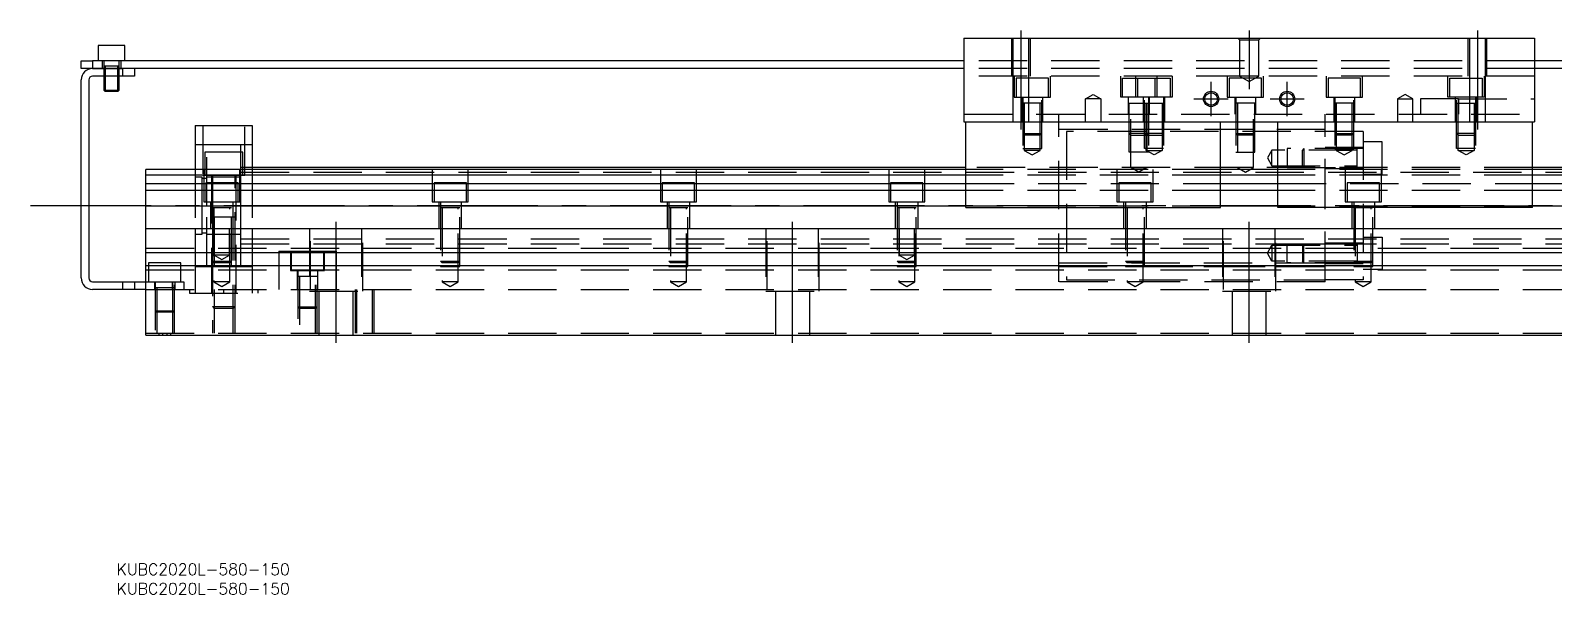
# Model space of a CAD drawing. Extents: x -13 to 810, y -304 to 112.
# Drawn here: x -13.3 to 387, y -303.9 to -155.8 of the extents above; entities that cross this region are included whole.
import ezdxf

# ---------------------------------------------------------------- set-up
doc = ezdxf.new("R2010")
doc.units = 0
doc.linetypes.add('CENTER', pattern=[50.8, 31.75, -6.35, 6.35, -6.35])
doc.linetypes.add('DASHED', pattern=[19.05, 12.7, -6.35])
doc.layers.get('0').update_dxf_attribs({"linetype": 'CONTINUOUS'})
doc.layers.add('CENTER', color=1, linetype='CENTER')
doc.styles.get("Standard").update_dxf_attribs({"font": 'txt.shx', "height": 3, "bigfont": 'bigfont.shx'})

# ---------------------------------------------------------------- blocks, each defined once
blk = doc.blocks.new('*U2')
at = {"color": 7, "linetype": 'CONTINUOUS'}
blk.add_text('KUBC2020L-580-150', height=3, dxfattribs=at).set_placement((9.34, -303.91))
blk = doc.blocks.new('*U3')
at = {"color": 7, "linetype": 'CONTINUOUS'}
blk.add_text('KUBC2020L-580-150', height=3, dxfattribs=at).set_placement((9.34, -298.79))

msp = doc.modelspace()

# ---------------------------------------------------------------- linework, layer by layer
at = {"color": 7, "linetype": 'CONTINUOUS'}
for p, q in [((11.5, -159.79), (4.5, -159.79)), ((4.5, -159.79), (4.5, -163.79)), ((11.5, -163.79), (11.5, -159.79)), ((232, -157.79), (232, -179.79)), ((232, -157.79), (382, -157.79)), ((382, -157.79), (382, -179.79)), ((0, -165.79), (0, -163.79)), ((0, -163.79), (3, -163.79)), ((3, -163.79), (3, -165.79)), ((232, -163.79), (3, -163.79)), ((611, -163.79), (382, -163.79)), ((3, -165.79), (0, -165.79)), ((11, -165.79), (3, -165.79)), ((3, -165.79), (11, -165.79)), ((11, -167.79), (3, -167.79)), ((6, -167.79002), (6, -171.44)), ((6.35, -167.79002), (6.35, -171.79)), ((9.65, -171.79), (9.65, -167.79002)), ((10, -171.44), (10, -167.79002)), ((232, -165.79), (11, -165.79)), ((11, -167.79), (11, -165.79)), ((14, -167.79), (11, -167.79)), ((14, -165.79), (14, -167.79)), ((603, -165.79), (382, -165.79)), ((0, -220.79), (0, -168.79)), ((2, -168.79), (2, -220.79)), ((6, -171.44), (10, -171.44)), ((6, -171.44), (6.35, -171.79)), ((9.65, -171.79), (6.35, -171.79)), ((9.65, -171.79), (10, -171.44)), ((232, -179.79), (382, -179.79)), ((232.5, -202.29), (232.5, -179.79)), ((299.5, -202.29), (299.5, -179.79)), ((314.5, -202.29), (314.5, -179.79)), ((381.5, -202.29), (381.5, -179.79)), ((30, -180.79), (45, -180.79)), ((30, -180.79), (30, -192.29)), ((45, -180.79), (45, -192.29)), ((232.5, -191.79), (45, -191.79)), ((540, -191.79), (381.5, -191.79)), ((232.5, -192.29), (17, -192.29)), ((17, -235.79), (17, -192.29)), ((232.5, -193.829608), (17, -193.829608)), ((17, -195.950392), (232.5, -195.950392)), ((314.5, -192.29), (299.5, -192.29)), ((314.5, -193.829608), (299.5, -193.829608)), ((299.5, -195.950392), (314.5, -195.950392)), ((597, -192.29), (381.5, -192.29)), ((597, -193.829608), (381.5, -193.829608)), ((381.5, -195.950392), (597, -195.950392)), ((232.5, -197.860532), (17, -197.860532)), ((314.5, -197.860532), (299.5, -197.860532)), ((597, -197.860532), (381.5, -197.860532)), ((232.5, -201.971934), (17, -201.971934)), ((232.5, -202.29), (299.5, -202.29)), ((314.5, -201.971934), (299.5, -201.971934)), ((381.5, -202.29), (314.5, -202.29)), ((597, -201.971934), (381.5, -201.971934)), ((17, -207.79), (597, -207.79)), ((17, -214.09), (597, -214.09)), ((17, -217.49), (597, -217.49)), ((35, -217.49), (35, -217.79)), ((3, -221.79), (11, -221.79)), ((11, -223.79), (3, -223.79)), ((11, -223.79), (11, -221.79)), ((11, -221.79), (14, -221.79)), ((14, -223.79), (11, -223.79)), ((14, -221.79), (14, -223.79)), ((14, -221.79), (17, -221.79)), ((17, -223.79), (14, -223.79)), ((24.500006, -223.39), (19.499994, -223.39)), ((24.500006, -223.39), (19.499994, -223.39)), ((24.500006, -223.39), (19.499994, -223.39)), ((17, -235.79), (597, -235.79))]:
    msp.add_line(p, q, dxfattribs=at)
at = {"color": 3, "linetype": 'DASHED'}
for p, q in [((244.500006, -157.79), (244.500006, -167.79)), ((244.9, -157.79), (244.9, -167.79)), ((249.1, -167.79), (249.1, -157.79)), ((249.499994, -167.79), (249.499994, -157.79)), ((304.5, -158.29), (304, -157.79)), ((304.5, -158.29), (304.5, -167.79)), ((304.5, -158.29), (309.5, -158.29)), ((309.5, -158.29), (310, -157.79)), ((309.5, -167.79), (309.5, -158.29)), ((364.500006, -157.79), (364.500006, -167.79)), ((364.9, -157.79), (364.9, -167.79)), ((369.1, -167.79), (369.1, -157.79)), ((369.499994, -167.79), (369.499994, -157.79)), ((5.5, -163.79), (5.5, -165.79)), ((6, -163.79), (6, -167.79)), ((10, -167.79), (10, -163.79)), ((10.5, -165.79), (10.5, -163.79)), ((382, -163.79), (232, -163.79)), ((10.000006, -165.19), (5.999994, -165.19)), ((6.35, -165.19), (6.35, -167.79)), ((9.65, -167.79), (9.65, -165.19)), ((9.999994, -167.79), (9.999994, -165.79)), ((382, -165.79), (232, -165.79)), ((382, -167.79), (232, -167.79)), ((244.9, -167.79), (244.9, -179.79)), ((245.25, -167.79), (245.25, -173.29)), ((249.1, -179.79), (249.1, -167.79)), ((254.75, -173.29), (254.75, -167.79)), ((273.25, -173.29), (273.25, -167.79)), ((277.25, -173.29), (277.25, -167.79)), ((282.75, -167.79), (282.75, -173.29)), ((286.75, -167.79), (286.75, -173.29)), ((301.25, -167.79), (301.25, -173.29)), ((309.5, -167.79), (304.5, -167.79)), ((304.5, -167.79), (307, -169.233376)), ((307, -169.233376), (309.5, -167.79)), ((310.75, -173.29), (310.75, -167.79)), ((327.25, -167.79), (327.25, -173.29)), ((336.75, -173.29), (336.75, -167.79)), ((359.25, -173.29), (359.25, -167.79)), ((364.9, -167.79), (364.9, -179.79)), ((368.75, -167.79), (368.75, -173.29)), ((369.1, -179.79), (369.1, -167.79)), ((254.25, -168.29), (245.75, -168.29)), ((245.75, -168.29), (245.75, -173.29)), ((254.25, -173.29), (254.25, -168.29)), ((273.75, -168.29), (282.25, -168.29)), ((273.75, -173.29), (273.75, -168.29)), ((277.75, -168.29), (286.25, -168.29)), ((277.75, -173.29), (277.75, -168.29)), ((282.25, -168.29), (282.25, -173.29)), ((286.25, -168.29), (286.25, -173.29)), ((310.25, -168.29), (301.75, -168.29)), ((301.75, -168.29), (301.75, -173.29)), ((310.25, -173.29), (310.25, -168.29)), ((336.25, -168.29), (327.75, -168.29)), ((327.75, -168.29), (327.75, -173.29)), ((336.25, -173.29), (336.25, -168.29)), ((359.75, -168.29), (368.25, -168.29)), ((359.75, -173.29), (359.75, -168.29)), ((368.25, -168.29), (368.25, -173.29)), ((245.25, -173.29), (254.75, -173.29)), ((247.25, -173.29), (247.25, -179.79)), ((252.500006, -174.89), (247.499994, -174.89)), ((247.500006, -173.29), (247.500006, -186.79)), ((247.9, -174.89), (247.9, -187.29)), ((252.1, -187.29), (252.1, -174.89)), ((252.499994, -186.79), (252.499994, -173.29)), ((252.75, -179.79), (252.75, -173.29)), ((264, -173.79), (266, -172.6353)), ((266, -173.79), (264, -173.79)), ((264, -179.79), (264, -173.79)), ((266, -172.6353), (268, -173.79)), ((268, -173.79), (266, -173.79)), ((268, -173.79), (268, -179.79)), ((282.75, -173.29), (273.25, -173.29)), ((275.25, -177.79), (275.25, -173.29)), ((275.499994, -174.89), (280.500006, -174.89)), ((275.500006, -187.79), (275.500006, -173.29)), ((275.9, -191.79), (275.9, -174.89)), ((286.75, -173.29), (277.25, -173.29)), ((279.25, -179.79), (279.25, -173.29)), ((279.499994, -174.89), (284.500006, -174.89)), ((279.500006, -186.79), (279.500006, -173.29)), ((279.9, -187.29), (279.9, -174.89)), ((280.1, -174.89), (280.1, -191.79)), ((280.499994, -173.29), (280.499994, -187.79)), ((280.75, -173.29), (280.75, -177.79)), ((284.1, -174.89), (284.1, -187.29)), ((284.499994, -173.29), (284.499994, -186.79)), ((284.75, -173.29), (284.75, -179.79)), ((301.25, -173.29), (310.75, -173.29)), ((303.25, -173.29), (303.25, -177.79)), ((308.500006, -174.89), (303.499994, -174.89)), ((303.500006, -173.29), (303.500006, -187.79)), ((303.9, -174.89), (303.9, -191.79)), ((308.1, -191.79), (308.1, -174.89)), ((308.499994, -187.79), (308.499994, -173.29)), ((308.75, -177.79), (308.75, -173.29)), ((327.25, -173.29), (336.75, -173.29)), ((329.25, -173.29), (329.25, -179.79)), ((334.500006, -174.89), (329.499994, -174.89)), ((329.500006, -173.29), (329.500006, -186.79)), ((329.9, -174.89), (329.9, -187.29)), ((334.1, -187.29), (334.1, -174.89)), ((334.499994, -186.79), (334.499994, -173.29)), ((334.75, -179.79), (334.75, -173.29)), ((348, -172.6353), (346, -173.79)), ((346, -173.79), (348, -173.79)), ((346, -173.79), (346, -179.79)), ((350, -173.79), (348, -172.6353)), ((348, -173.79), (350, -173.79)), ((350, -179.79), (350, -173.79)), ((352, -173.79), (352, -177.79)), ((362, -173.79), (352, -173.79)), ((368.75, -173.29), (359.25, -173.29)), ((361.25, -179.79), (361.25, -173.29)), ((361.499994, -174.89), (366.500006, -174.89)), ((361.500006, -186.79), (361.500006, -173.29)), ((361.9, -187.29), (361.9, -174.89)), ((362, -173.79), (382, -173.79)), ((362, -177.79), (362, -173.79)), ((362, -173.79), (362, -177.79)), ((366.1, -174.89), (366.1, -187.29)), ((366.499994, -173.29), (366.499994, -186.79)), ((366.75, -173.29), (366.75, -179.79)), ((232, -177.79), (382, -177.79)), ((257, -179.79), (257, -177.79)), ((257, -221.79), (257, -179.79)), ((327, -179.79), (327, -177.79)), ((327, -221.79), (327, -179.79)), ((32, -180.79), (32, -193.79)), ((43, -193.79), (43, -180.79)), ((247.5, -182.89), (252.5, -182.89)), ((247.5, -182.89), (247.9, -183.29)), ((252.1, -183.29), (247.9, -183.29)), ((252.1, -183.29), (252.5, -182.89)), ((327, -181.79), (257, -181.79)), ((337, -182.29), (259, -182.29)), ((259, -182.29), (259, -221.29)), ((280.5, -182.89), (275.5, -182.89)), ((275.9, -183.29), (275.5, -182.89)), ((275.9, -183.29), (280.1, -183.29)), ((284.5, -182.89), (279.5, -182.89)), ((279.9, -183.29), (279.5, -182.89)), ((279.9, -183.29), (284.1, -183.29)), ((280.5, -182.89), (280.1, -183.29)), ((284.5, -182.89), (284.1, -183.29)), ((303.5, -182.89), (308.5, -182.89)), ((303.5, -182.89), (303.9, -183.29)), ((308.1, -183.29), (303.9, -183.29)), ((308.1, -183.29), (308.5, -182.89)), ((327, -221.29), (327, -182.29)), ((329.5, -182.89), (334.5, -182.89)), ((329.5, -182.89), (329.9, -183.29)), ((334.1, -183.29), (329.9, -183.29)), ((334.1, -183.29), (334.5, -182.89)), ((337, -182.29), (337, -221.29)), ((366.5, -182.89), (361.5, -182.89)), ((361.9, -183.29), (361.5, -182.89)), ((361.9, -183.29), (366.1, -183.29)), ((366.5, -182.89), (366.1, -183.29)), ((33, -185.79), (30, -185.79)), ((42.5, -187.79), (32.5, -187.79)), ((32.5, -187.79), (32.5, -193.79)), ((33, -201.79), (33, -185.79)), ((42, -185.79), (33, -185.79)), ((42, -187.79), (42, -185.79)), ((45, -185.79), (42, -185.79)), ((42, -192.29), (42, -187.79)), ((42.5, -192.29), (42.5, -187.79)), ((247.500006, -186.79), (252.499994, -186.79)), ((252.1, -187.29), (247.9, -187.29)), ((247.9, -187.29), (250, -188.502436)), ((250, -188.502436), (252.1, -187.29)), ((280.499994, -187.79), (275.500006, -187.79)), ((284.499994, -186.79), (279.500006, -186.79)), ((279.9, -187.29), (284.1, -187.29)), ((282, -188.502436), (279.9, -187.29)), ((284.1, -187.29), (282, -188.502436)), ((303.500006, -187.79), (308.499994, -187.79)), ((313, -187.19), (311.787564, -189.29)), ((313, -191.39), (313, -187.19)), ((335.4, -187.19), (313, -187.19)), ((317, -186.790006), (317, -191.789994)), ((337, -186.790006), (317, -186.790006)), ((321.4, -186.79), (321, -187.19)), ((321, -191.39), (321, -187.19)), ((321.4, -186.79), (321.4, -191.79)), ((337, -186.54), (327, -186.54)), ((329.500006, -186.79), (334.499994, -186.79)), ((334.1, -187.29), (329.9, -187.29)), ((329.9, -187.29), (332, -188.502436)), ((332, -188.502436), (334.1, -187.29)), ((335.4, -191.790006), (335.4, -186.789994)), ((342, -185.04), (337, -185.04)), ((342, -193.54), (342, -185.04)), ((366.499994, -186.79), (361.500006, -186.79)), ((361.9, -187.29), (366.1, -187.29)), ((364, -188.502436), (361.9, -187.29)), ((366.1, -187.29), (364, -188.502436)), ((42.5, -191.79), (42, -191.79)), ((45, -191.79), (42.5, -191.79)), ((381.5, -191.79), (232.5, -191.79)), ((275.9, -191.79), (280.1, -191.79)), ((278, -193.002436), (275.9, -191.79)), ((280.1, -191.79), (278, -193.002436)), ((308.1, -191.79), (303.9, -191.79)), ((303.9, -191.79), (306, -193.002436)), ((306, -193.002436), (308.1, -191.79)), ((311.787564, -189.29), (313, -191.39)), ((313, -191.39), (335.4, -191.39)), ((317, -191.789994), (337, -191.789994)), ((321, -191.39), (321.4, -191.79)), ((327, -192.04), (337, -192.04)), ((30, -192.29), (30, -207.79)), ((31.85, -194.29), (30, -194.29)), ((31.85, -201.79), (31.85, -194.29)), ((33, -194.64), (31.85, -194.64)), ((32, -193.79), (43, -193.79)), ((32.25, -192.29), (32.25, -200.79)), ((41.25, -195.79), (32.75, -195.79)), ((32.75, -195.79), (32.75, -200.79)), ((40.5, -194.29), (33, -194.29)), ((34.25, -193.79), (34.25, -224.79)), ((34.500006, -193.79), (34.500006, -235.29)), ((40.499994, -235.29), (40.499994, -193.79)), ((42, -194.29), (40.5, -194.29)), ((40.75, -224.79), (40.75, -193.79)), ((41.25, -200.79), (41.25, -195.79)), ((41.75, -200.79), (41.75, -192.29)), ((42, -193.829608), (42, -192.29)), ((42, -193.04), (540, -193.04)), ((42, -201.79), (42, -193.829608)), ((42.5, -193.79), (42.5, -192.29)), ((45, -192.29), (45, -207.79)), ((92.25, -192.29), (92.25, -200.79)), ((101.25, -195.79), (92.75, -195.79)), ((92.75, -195.79), (92.75, -200.79)), ((101.25, -200.79), (101.25, -195.79)), ((101.75, -200.79), (101.75, -192.29)), ((152.25, -192.29), (152.25, -200.79)), ((161.25, -195.79), (152.75, -195.79)), ((152.75, -195.79), (152.75, -200.79)), ((161.25, -200.79), (161.25, -195.79)), ((161.75, -200.79), (161.75, -192.29)), ((212.25, -192.29), (212.25, -200.79)), ((221.25, -195.79), (212.75, -195.79)), ((212.75, -195.79), (212.75, -200.79)), ((221.25, -200.79), (221.25, -195.79)), ((221.75, -200.79), (221.75, -192.29)), ((299.5, -192.29), (232.5, -192.29)), ((299.5, -193.829608), (232.5, -193.829608)), ((232.5, -195.950392), (299.5, -195.950392)), ((272.25, -192.29), (272.25, -200.79)), ((281.25, -195.79), (272.75, -195.79)), ((272.75, -195.79), (272.75, -200.79)), ((281.25, -200.79), (281.25, -195.79)), ((281.75, -200.79), (281.75, -192.29)), ((381.5, -192.29), (314.5, -192.29)), ((381.5, -193.829608), (314.5, -193.829608)), ((314.5, -195.950392), (381.5, -195.950392)), ((332.25, -192.29), (332.25, -200.79)), ((341.25, -195.79), (332.75, -195.79)), ((332.75, -195.79), (332.75, -200.79)), ((337, -193.54), (342, -193.54)), ((341.25, -200.79), (341.25, -195.79)), ((341.75, -200.79), (341.75, -192.29)), ((299.5, -197.860532), (232.5, -197.860532)), ((381.5, -197.860532), (314.5, -197.860532)), ((31.85, -209.29), (31.85, -201.79)), ((32.25, -200.79), (41.75, -200.79)), ((33, -217.49), (33, -201.79)), ((34, -200.79), (34, -207.79)), ((39.500006, -202.39), (34.499994, -202.39)), ((34.500006, -200.79), (34.500006, -217.49)), ((34.9, -202.39), (34.9, -221.79)), ((39.1, -221.79), (39.1, -202.39)), ((39.499994, -217.49), (39.499994, -200.79)), ((40, -207.79), (40, -200.79)), ((42, -207.79), (42, -201.79)), ((92.25, -200.79), (101.75, -200.79)), ((94, -200.79), (94, -207.79)), ((99.500006, -202.39), (94.499994, -202.39)), ((94.500006, -200.79), (94.500006, -217.49)), ((94.9, -202.39), (94.9, -221.79)), ((99.1, -221.79), (99.1, -202.39)), ((99.499994, -217.49), (99.499994, -200.79)), ((100, -207.79), (100, -200.79)), ((152.25, -200.79), (161.75, -200.79)), ((154, -200.79), (154, -207.79)), ((159.500006, -202.39), (154.499994, -202.39)), ((154.500006, -200.79), (154.500006, -217.49)), ((154.9, -202.39), (154.9, -221.79)), ((159.1, -221.79), (159.1, -202.39)), ((159.499994, -217.49), (159.499994, -200.79)), ((160, -207.79), (160, -200.79)), ((212.25, -200.79), (221.75, -200.79)), ((214, -200.79), (214, -207.79)), ((219.500006, -202.39), (214.499994, -202.39)), ((214.500006, -200.79), (214.500006, -217.49)), ((214.9, -202.39), (214.9, -221.79)), ((219.1, -221.79), (219.1, -202.39)), ((219.499994, -217.49), (219.499994, -200.79)), ((220, -207.79), (220, -200.79)), ((299.5, -201.971934), (232.5, -201.971934)), ((272.25, -200.79), (281.75, -200.79)), ((274, -200.79), (274, -207.79)), ((279.500006, -202.39), (274.499994, -202.39)), ((274.500006, -200.79), (274.500006, -217.49)), ((274.9, -202.39), (274.9, -221.79)), ((279.1, -221.79), (279.1, -202.39)), ((279.499994, -217.49), (279.499994, -200.79)), ((280, -207.79), (280, -200.79)), ((381.5, -201.971934), (314.5, -201.971934)), ((332.25, -200.79), (341.75, -200.79)), ((334, -200.79), (334, -207.79)), ((339.500006, -202.39), (334.499994, -202.39)), ((334.500006, -200.79), (334.500006, -217.49)), ((334.9, -202.39), (334.9, -221.79)), ((339.1, -221.79), (339.1, -202.39)), ((339.499994, -217.49), (339.499994, -200.79)), ((340, -207.79), (340, -200.79)), ((30, -207.79), (30, -214.09)), ((40.500006, -204.79), (34.499994, -204.79)), ((35, -204.79), (35, -235.29)), ((35, -207.79), (35, -214.79)), ((39, -214.79), (39, -207.79)), ((40, -235.29), (40, -204.79)), ((42, -214.09), (42, -207.79)), ((45, -207.79), (45, -214.09)), ((60, -207.79), (60, -224.29)), ((60.291796, -223.79), (60.291796, -207.79)), ((73.708204, -207.79), (73.708204, -223.79)), ((74, -224.29), (74, -207.79)), ((180, -207.79), (180, -224.29)), ((180.291796, -223.79), (180.291796, -207.79)), ((193.708204, -207.79), (193.708204, -223.79)), ((194, -224.29), (194, -207.79)), ((215, -207.79), (215, -214.79)), ((219, -214.79), (219, -207.79)), ((300, -207.79), (300, -224.29)), ((300.291796, -223.79), (300.291796, -207.79)), ((313.708204, -207.79), (313.708204, -223.79)), ((314, -224.29), (314, -207.79)), ((30, -209.29), (31.85, -209.29)), ((31.85, -208.94), (33, -208.94)), ((33, -209.29), (40.5, -209.29)), ((40.5, -209.29), (42, -209.29)), ((42, -210.54), (540, -210.54)), ((42, -211.79), (540, -211.79)), ((317, -216.789994), (317, -211.790006)), ((317, -211.790006), (337, -211.790006)), ((321, -212.19), (321.4, -211.79)), ((321.4, -216.79), (321.4, -211.79)), ((327, -211.54), (337, -211.54)), ((335.4, -211.789994), (335.4, -216.790006)), ((337, -210.04), (342, -210.04)), ((342, -210.04), (342, -218.54)), ((17, -212.94), (597, -212.94)), ((30, -214.09), (30, -217.49)), ((39, -214.79), (35, -214.79)), ((35, -214.79), (37, -215.9447)), ((37, -215.9447), (39, -214.79)), ((42, -217.49), (42, -214.09)), ((45, -214.09), (45, -217.49)), ((52, -213.79), (60.291796, -213.79)), ((52, -213.79), (52, -214.09)), ((52, -214.09), (52, -217.49)), ((55, -213.79), (55, -218.79)), ((55.25, -213.79), (55.25, -214.09)), ((55.25, -214.09), (55.25, -217.49)), ((60.291796, -213.79), (67, -213.79)), ((63.75, -214.09), (63.75, -213.79)), ((63.75, -217.49), (63.75, -214.09)), ((64, -218.79), (64, -213.79)), ((67, -213.79), (67, -214.09)), ((67, -214.09), (67, -217.49)), ((219, -214.79), (215, -214.79)), ((215, -214.79), (217, -215.9447)), ((217, -215.9447), (219, -214.79)), ((311.787564, -214.29), (313, -212.19)), ((313, -216.39), (311.787564, -214.29)), ((313, -212.19), (313, -216.39)), ((313, -212.19), (335.4, -212.19)), ((321, -212.19), (321, -216.39)), ((17, -218.64), (597, -218.64)), ((26.25, -216.79), (17.75, -216.79)), ((17.75, -216.79), (17.75, -217.49)), ((17.75, -217.49), (17.75, -221.79)), ((26.25, -217.49), (26.25, -216.79)), ((26.25, -221.79), (26.25, -217.49)), ((30, -217.49), (30, -224.79)), ((30, -217.79), (33, -217.79)), ((33, -217.79), (33, -217.49)), ((33, -217.79), (34.5, -217.79)), ((34.5, -216.39), (39.5, -216.39)), ((34.5, -216.39), (34.9, -216.79)), ((34.500006, -217.49), (34.500006, -217.79)), ((34.500006, -217.79), (39.499994, -217.79)), ((34.500006, -217.79), (39.499994, -217.79)), ((39.1, -216.79), (34.9, -216.79)), ((39.1, -216.79), (39.5, -216.39)), ((39.499994, -217.79), (39.499994, -217.49)), ((39.499994, -217.79), (40, -217.79)), ((40, -217.79), (40.5, -217.79)), ((40.5, -217.79), (42, -217.79)), ((42, -217.79), (42, -217.49)), ((42, -217.79), (45, -217.79)), ((45, -217.49), (45, -224.79)), ((52, -217.49), (52, -223.79)), ((55, -218.79), (64, -218.79)), ((55.25, -217.49), (55.25, -218.79)), ((56.75, -218.79), (56.75, -223.79)), ((57.000006, -218.79), (57.000006, -235.29)), ((61.999994, -235.29), (61.999994, -218.79)), ((62.25, -223.79), (62.25, -218.79)), ((63.75, -218.79), (63.75, -217.49)), ((67, -217.49), (67, -223.79)), ((94.5, -216.39), (99.5, -216.39)), ((94.5, -216.39), (94.9, -216.79)), ((94.500006, -217.49), (94.500006, -217.79)), ((94.500006, -217.79), (99.499994, -217.79)), ((99.1, -216.79), (94.9, -216.79)), ((99.1, -216.79), (99.5, -216.39)), ((99.499994, -217.79), (99.499994, -217.49)), ((154.5, -216.39), (159.5, -216.39)), ((154.5, -216.39), (154.9, -216.79)), ((154.500006, -217.49), (154.500006, -217.79)), ((154.500006, -217.79), (159.499994, -217.79)), ((159.1, -216.79), (154.9, -216.79)), ((159.1, -216.79), (159.5, -216.39)), ((159.499994, -217.79), (159.499994, -217.49)), ((214.5, -216.39), (219.5, -216.39)), ((214.5, -216.39), (214.9, -216.79)), ((214.500006, -217.49), (214.500006, -217.79)), ((214.500006, -217.79), (219.499994, -217.79)), ((219.1, -216.79), (214.9, -216.79)), ((219.1, -216.79), (219.5, -216.39)), ((219.499994, -217.79), (219.499994, -217.49)), ((257, -216.79), (327, -216.79)), ((257, -217.79), (327, -217.79)), ((274.5, -216.39), (279.5, -216.39)), ((274.5, -216.39), (274.9, -216.79)), ((274.500006, -217.49), (274.500006, -217.79)), ((274.500006, -217.79), (279.499994, -217.79)), ((279.1, -216.79), (274.9, -216.79)), ((279.1, -216.79), (279.5, -216.39)), ((279.499994, -217.79), (279.499994, -217.49)), ((279.499994, -217.79), (327, -217.79)), ((335.4, -216.39), (313, -216.39)), ((337, -216.789994), (317, -216.789994)), ((321.4, -216.79), (321, -216.39)), ((337, -217.04), (327, -217.04)), ((334.5, -216.39), (339.5, -216.39)), ((334.5, -216.39), (334.9, -216.79)), ((334.500006, -217.49), (334.500006, -217.79)), ((334.500006, -217.79), (339.499994, -217.79)), ((339.1, -216.79), (334.9, -216.79)), ((342, -218.54), (337, -218.54)), ((339.1, -216.79), (339.5, -216.39)), ((339.499994, -217.79), (339.499994, -217.49)), ((17, -221.79), (27, -221.79)), ((17, -223.79), (597, -223.79)), ((19.25, -221.79), (19.25, -223.79)), ((19.500006, -221.79), (19.500006, -235.29)), ((19.9, -223.39), (19.9, -235.29)), ((19.9, -223.79), (24.1, -223.79)), ((19.9, -223.79), (24.1, -223.79)), ((24, -223.79), (24, -221.79)), ((24, -221.79), (24, -223.79)), ((24.1, -235.29), (24.1, -223.39)), ((24.499994, -235.29), (24.499994, -221.79)), ((24.75, -223.79), (24.75, -221.79)), ((27, -221.79), (27, -223.79)), ((28.5, -223.79), (28.5, -224.79)), ((39.1, -221.79), (34.9, -221.79)), ((34.9, -221.79), (37, -223.002436)), ((37, -223.002436), (39.1, -221.79)), ((37.5, -224.79), (37.5, -223.79)), ((37.5, -224.79), (37.5, -223.79)), ((46.5, -224.79), (46.5, -223.79)), ((62.000006, -220.39), (56.999994, -220.39)), ((57.4, -220.39), (57.4, -235.29)), ((61.6, -235.29), (61.6, -220.39)), ((72.000006, -223.79), (72.000006, -235.29)), ((72.4, -223.79), (72.4, -235.29)), ((76.6, -235.29), (76.6, -223.79)), ((76.999994, -235.29), (76.999994, -223.79)), ((99.1, -221.79), (94.9, -221.79)), ((94.9, -221.79), (97, -223.002436)), ((97, -223.002436), (99.1, -221.79)), ((159.1, -221.79), (154.9, -221.79)), ((154.9, -221.79), (157, -223.002436)), ((157, -223.002436), (159.1, -221.79)), ((219.1, -221.79), (214.9, -221.79)), ((214.9, -221.79), (217, -223.002436)), ((217, -223.002436), (219.1, -221.79)), ((327, -221.79), (257, -221.79)), ((259, -221.29), (327, -221.29)), ((279.1, -221.79), (274.9, -221.79)), ((274.9, -221.79), (277, -223.002436)), ((277, -223.002436), (279.1, -221.79)), ((337, -221.29), (327, -221.29)), ((339.1, -221.79), (334.9, -221.79)), ((334.9, -221.79), (337, -223.002436)), ((337, -223.002436), (339.1, -221.79)), ((28.5, -224.79), (46.5, -224.79)), ((60, -224.29), (74, -224.29)), ((62.5, -224.29), (62.5, -235.79)), ((71.5, -235.79), (71.5, -224.29)), ((180, -224.29), (194, -224.29)), ((182.5, -224.29), (182.5, -235.79)), ((191.5, -235.79), (191.5, -224.29)), ((300, -224.29), (314, -224.29)), ((302.5, -224.29), (302.5, -235.79)), ((311.5, -235.79), (311.5, -224.29)), ((19.5, -229.39), (24.5, -229.39)), ((19.5, -229.39), (19.9, -229.79)), ((24.1, -229.79), (19.9, -229.79)), ((24.1, -229.79), (24.5, -229.39)), ((34.5, -228.29), (40.5, -228.29)), ((34.5, -228.29), (35, -228.79)), ((40, -228.79), (35, -228.79)), ((40, -228.79), (40.5, -228.29)), ((57, -228.39), (62, -228.39)), ((57, -228.39), (57.4, -228.79)), ((61.6, -228.79), (57.4, -228.79)), ((61.6, -228.79), (62, -228.39)), ((17, -235.29), (597, -235.29)), ((20.500008, -235.79), (20.500008, -235.29)), ((21.359688, -235.29), (21.359688, -235.79)), ((22.640312, -235.79), (22.640312, -235.29)), ((23.499992, -235.29), (23.499992, -235.79))]:
    msp.add_line(p, q, dxfattribs=at)
at = {"color": 3, "linetype": 'CONTINUOUS'}
for centre in [(297, -173.79), (317, -173.79)]:
    msp.add_circle(centre, 2, dxfattribs=at)
at = {"color": 7, "linetype": 'CONTINUOUS'}
for centre in [(297, -173.79), (317, -173.79)]:
    msp.add_circle(centre, 1.65, dxfattribs=at)
for centre, radius, start, end in [((3, -168.79), 3, 90, 180), ((3, -168.79), 1, 90, 180), ((3, -220.79), 3, 180, 270), ((3, -220.79), 1, 180, 270)]:
    msp.add_arc(centre, radius, start, end, dxfattribs=at)
at = {"layer": 'CENTER', "color": 1, "linetype": 'CENTER'}
for p, q in [((247, -155.808451), (247, -181.808451)), ((307, -155.808451), (307, -171.251827)), ((367, -155.808451), (367, -181.808451)), ((297, -178.29), (297, -169.29)), ((317, -178.29), (317, -169.29)), ((292.5, -173.79), (301.5, -173.79)), ((312.5, -173.79), (321.5, -173.79)), ((-13.314543, -201.79), (667.016924, -201.79)), ((67, -237.79), (67, -205.79)), ((187, -237.79), (187, -205.79)), ((307, -237.79), (307, -205.79))]:
    msp.add_line(p, q, dxfattribs=at)

# ---------------------------------------------------------------- block references
at = {"color": 7, "linetype": 'CONTINUOUS'}
for name in ['*U3', '*U2']:
    msp.add_blockref(name, (0, 0), dxfattribs=at)

doc.saveas('drawing.dxf')
